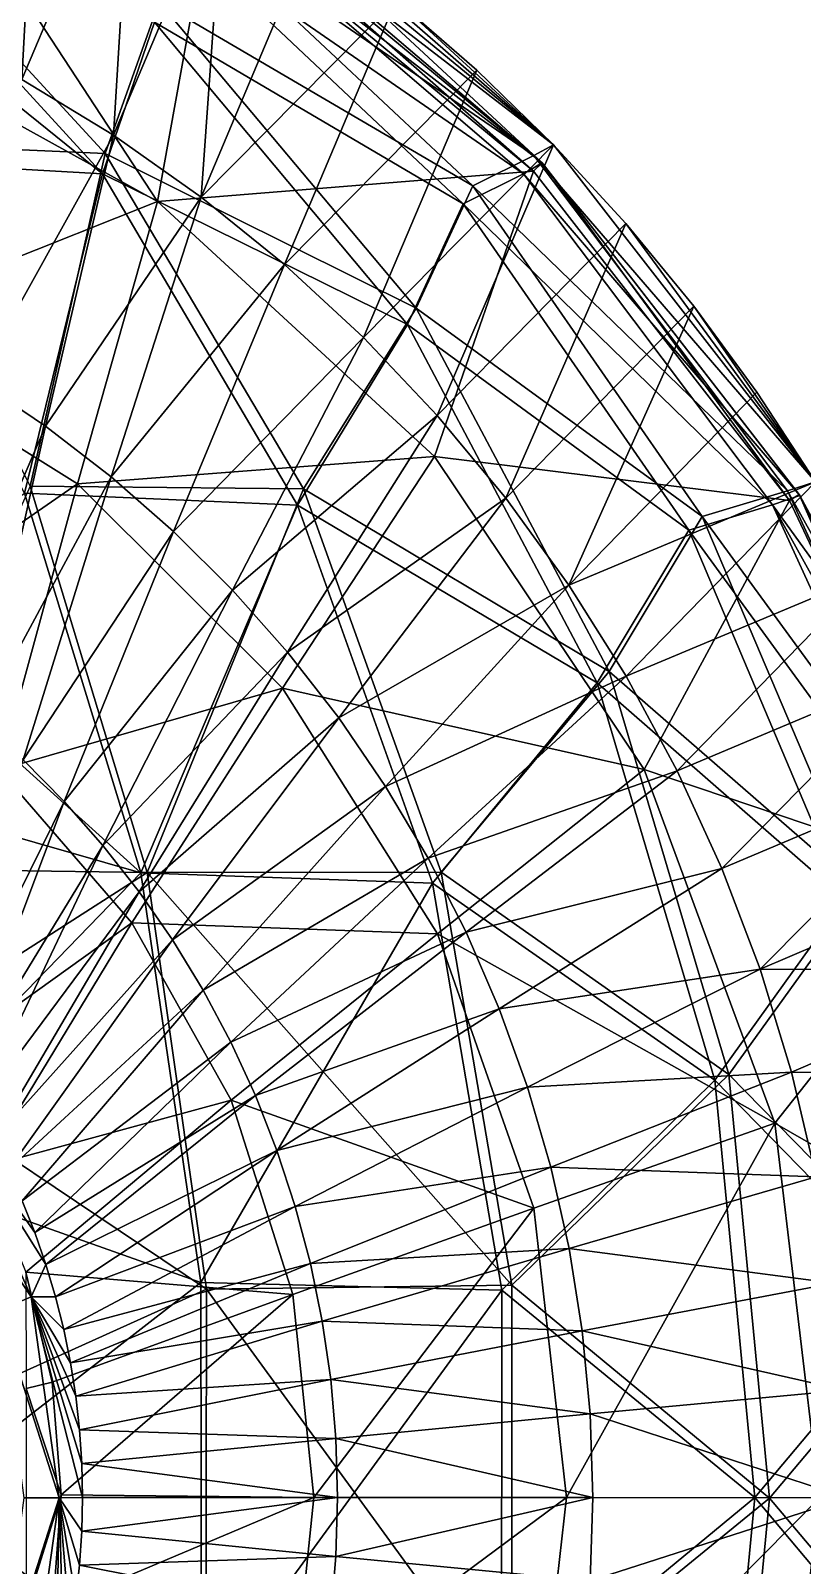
# Model space of a CAD drawing. Header units: millimetres. Extents: x -82 to 82, y -69 to 69.
# Drawn here: x 6.17 to 27.23, y -1.85 to 40.05 of the extents above; entities that cross this region are included whole.
import ezdxf

# ---------------------------------------------------------------- set-up
doc = ezdxf.new("R2010")
doc.units = ezdxf.units.MM
doc.header["$LTSCALE"] = 127.314815
for name, color, linetype in [('10', 7, 'CONTINUOUS'), ('3', 7, 'CONTINUOUS'), ('33', 7, 'CONTINUOUS'), ('38', 7, 'CONTINUOUS'), ('40', 7, 'CONTINUOUS'), ('42', 7, 'CONTINUOUS'), ('53', 7, 'CONTINUOUS'), ('6', 7, 'CONTINUOUS'), ('8', 7, 'CONTINUOUS')]:
    doc.layers.add(name, color=color, linetype=linetype)

msp = doc.modelspace()

# ---------------------------------------------------------------- linework, layer by layer
at = {"layer": '10', "color": 3, "linetype": 'Continuous'}
for points in [[(8.202, 36.697, 94.418), (9.677, 40.824, 84.55), (1.271, 44.233, 88.61), (8.202, 36.697, 94.418)], [(8.202, 36.697, 94.418), (1.271, 44.233, 88.61), (1.387, 36.992, 100.873), (8.202, 36.697, 94.418)], [(19.905, 36.643, 69.293), (11.203, 44.06, 67.767), (10.327, 43.23, 75.719), (19.905, 36.643, 69.293)], [(20.434, 36.933, 60), (11.446, 44.346, 60), (11.203, 44.06, 67.767), (20.434, 36.933, 60)], [(19.905, 36.643, 69.293), (20.434, 36.933, 60), (11.203, 44.06, 67.767), (19.905, 36.643, 69.293)], [(18.234, 35.811, 78.58), (10.327, 43.23, 75.719), (9.677, 40.824, 84.55), (18.234, 35.811, 78.58)], [(18.234, 35.811, 78.58), (19.905, 36.643, 69.293), (10.327, 43.23, 75.719), (18.234, 35.811, 78.58)], [(16.694, 32.471, 88.576), (9.677, 40.824, 84.55), (8.202, 36.697, 94.418), (16.694, 32.471, 88.576)], [(16.694, 32.471, 88.576), (18.234, 35.811, 78.58), (9.677, 40.824, 84.55), (16.694, 32.471, 88.576)], [(6.153, 27.613, 106.381), (8.202, 36.697, 94.418), (1.387, 36.992, 100.873), (6.153, 27.613, 106.381)], [(27.586, 27.734, 60), (20.434, 36.933, 60), (19.905, 36.643, 69.293), (27.586, 27.734, 60)], [(13.613, 27.541, 98.926), (8.202, 36.697, 94.418), (6.153, 27.613, 106.381), (13.613, 27.541, 98.926)], [(13.613, 27.541, 98.926), (16.694, 32.471, 88.576), (8.202, 36.697, 94.418), (13.613, 27.541, 98.926)], [(26.821, 27.49, 70.505), (19.905, 36.643, 69.293), (18.234, 35.811, 78.58), (26.821, 27.49, 70.505)], [(26.821, 27.49, 70.505), (27.586, 27.734, 60), (19.905, 36.643, 69.293), (26.821, 27.49, 70.505)], [(24.497, 26.789, 80.847), (18.234, 35.811, 78.58), (16.694, 32.471, 88.576), (24.497, 26.789, 80.847)], [(24.497, 26.789, 80.847), (26.821, 27.49, 70.505), (18.234, 35.811, 78.58), (24.497, 26.789, 80.847)], [(21.961, 22.554, 91.599), (16.694, 32.471, 88.576), (13.613, 27.541, 98.926), (21.961, 22.554, 91.599)], [(21.961, 22.554, 91.599), (24.497, 26.789, 80.847), (16.694, 32.471, 88.576), (21.961, 22.554, 91.599)], [(32.555, 17.195, 60), (27.586, 27.734, 60), (26.821, 27.49, 70.505), (32.555, 17.195, 60)], [(9.344, 17.065, 110.151), (6.153, 27.613, 106.381), (1.495, 17.18, 115.81), (9.344, 17.065, 110.151)], [(9.344, 17.065, 110.151), (13.613, 27.541, 98.926), (6.153, 27.613, 106.381), (9.344, 17.065, 110.151)], [(17.371, 17.076, 102.057), (13.613, 27.541, 98.926), (9.344, 17.065, 110.151), (17.371, 17.076, 102.057)], [(17.371, 17.076, 102.057), (21.961, 22.554, 91.599), (13.613, 27.541, 98.926), (17.371, 17.076, 102.057)], [(31.622, 17.035, 71.347), (26.821, 27.49, 70.505), (24.497, 26.789, 80.847), (31.622, 17.035, 71.347)], [(31.622, 17.035, 71.347), (32.555, 17.195, 60), (26.821, 27.49, 70.505), (31.622, 17.035, 71.347)], [(28.834, 16.567, 82.416), (24.497, 26.789, 80.847), (21.961, 22.554, 91.599), (28.834, 16.567, 82.416)], [(28.834, 16.567, 82.416), (31.622, 17.035, 71.347), (24.497, 26.789, 80.847), (28.834, 16.567, 82.416)], [(25.226, 11.551, 93.472), (21.961, 22.554, 91.599), (17.371, 17.076, 102.057), (25.226, 11.551, 93.472)], [(25.226, 11.551, 93.472), (28.834, 16.567, 82.416), (21.961, 22.554, 91.599), (25.226, 11.551, 93.472)], [(1.506, 12.049, 117.53), (9.344, 17.065, 110.151), (1.495, 17.18, 115.81), (1.506, 12.049, 117.53)], [(10.97, 5.692, 112.071), (9.344, 17.065, 110.151), (1.506, 12.049, 117.53), (10.97, 5.692, 112.071)], [(19.297, 5.8, 103.662), (17.371, 17.076, 102.057), (9.344, 17.065, 110.151), (19.297, 5.8, 103.662)], [(10.97, 5.692, 112.071), (19.297, 5.8, 103.662), (9.344, 17.065, 110.151), (10.97, 5.692, 112.071)], [(19.297, 5.8, 103.662), (25.226, 11.551, 93.472), (17.371, 17.076, 102.057), (19.297, 5.8, 103.662)], [(31.052, 5.604, 83.219), (28.834, 16.567, 82.416), (25.226, 11.551, 93.472), (31.052, 5.604, 83.219)], [(1.516, 1.425, 119.116), (10.97, 5.692, 112.071), (1.506, 12.049, 117.53), (1.516, 1.425, 119.116)], [(26.331, -0.008, 94.106), (25.226, 11.551, 93.472), (19.297, 5.8, 103.662), (26.331, -0.008, 94.106)], [(26.331, -0.008, 94.106), (31.052, 5.604, 83.219), (25.226, 11.551, 93.472), (26.331, -0.008, 94.106)], [(10.951, -5.955, 112.049), (10.97, 5.692, 112.071), (1.516, 1.425, 119.116), (10.951, -5.955, 112.049)], [(10.951, -5.955, 112.049), (19.301, -5.752, 103.666), (10.97, 5.692, 112.071), (10.951, -5.955, 112.049)], [(19.301, -5.752, 103.666), (19.297, 5.8, 103.662), (10.97, 5.692, 112.071), (19.301, -5.752, 103.666)], [(19.301, -5.752, 103.666), (26.331, -0.008, 94.106), (19.297, 5.8, 103.662), (19.301, -5.752, 103.666)], [(31.052, -5.61, 83.219), (31.052, 5.604, 83.219), (26.331, -0.008, 94.106), (31.052, -5.61, 83.219)], [(1.51, -9.256, 118.196), (10.951, -5.955, 112.049), (1.516, 1.425, 119.116), (1.51, -9.256, 118.196)], [(25.223, -11.566, 93.471), (26.331, -0.008, 94.106), (19.301, -5.752, 103.666), (25.223, -11.566, 93.471)], [(25.223, -11.566, 93.471), (31.052, -5.61, 83.219), (26.331, -0.008, 94.106), (25.223, -11.566, 93.471)]]:
    msp.add_3dface(points, dxfattribs=at)
at = {"layer": '3', "color": 3, "linetype": 'Continuous'}
for points in [[(5.926, 38.718, -14.544), (3.334, 40.075, -14.544), (6.396, 47.268), (5.926, 38.718, -14.544)], [(8.961, 45.877), (5.926, 38.718, -14.544), (6.396, 47.268), (8.961, 45.877)], [(8.425, 37.193, -14.544), (5.926, 38.718, -14.544), (8.961, 45.877), (8.425, 37.193, -14.544)], [(11.446, 44.346), (8.425, 37.193, -14.544), (8.961, 45.877), (11.446, 44.346)], [(10.818, 35.506, -14.544), (8.425, 37.193, -14.544), (11.446, 44.346), (10.818, 35.506, -14.544)], [(13.843, 42.681), (10.818, 35.506, -14.544), (11.446, 44.346), (13.843, 42.681)], [(16.145, 40.887), (10.818, 35.506, -14.544), (13.843, 42.681), (16.145, 40.887)], [(13.096, 33.663, -14.544), (10.818, 35.506, -14.544), (16.145, 40.887), (13.096, 33.663, -14.544)], [(18.344, 38.969), (13.096, 33.663, -14.544), (16.145, 40.887), (18.344, 38.969)], [(15.248, 31.674, -14.544), (13.096, 33.663, -14.544), (18.344, 38.969), (15.248, 31.674, -14.544)], [(20.434, 36.933), (15.248, 31.674, -14.544), (18.344, 38.969), (20.434, 36.933)], [(5.926, 38.718, -14.544), (8.425, 37.193, -14.544), (4.705, 30.512, -29.132), (5.926, 38.718, -14.544)], [(4.705, 30.512, -29.132), (8.425, 37.193, -14.544), (6.577, 29.248, -29.132), (4.705, 30.512, -29.132)], [(8.425, 37.193, -14.544), (10.818, 35.506, -14.544), (6.577, 29.248, -29.132), (8.425, 37.193, -14.544)], [(17.265, 29.546, -14.544), (15.248, 31.674, -14.544), (20.434, 36.933), (17.265, 29.546, -14.544)], [(22.41, 34.784), (17.265, 29.546, -14.544), (20.434, 36.933), (22.41, 34.784)], [(6.577, 29.248, -29.132), (10.818, 35.506, -14.544), (8.369, 27.868, -29.132), (6.577, 29.248, -29.132)], [(10.818, 35.506, -14.544), (13.096, 33.663, -14.544), (8.369, 27.868, -29.132), (10.818, 35.506, -14.544)], [(19.138, 27.289, -14.544), (17.265, 29.546, -14.544), (22.41, 34.784), (19.138, 27.289, -14.544)], [(24.264, 32.531), (19.138, 27.289, -14.544), (22.41, 34.784), (24.264, 32.531)], [(8.369, 27.868, -29.132), (13.096, 33.663, -14.544), (10.071, 26.376, -29.132), (8.369, 27.868, -29.132)], [(13.096, 33.663, -14.544), (15.248, 31.674, -14.544), (10.071, 26.376, -29.132), (13.096, 33.663, -14.544)], [(20.859, 24.912, -14.544), (19.138, 27.289, -14.544), (24.264, 32.531), (20.859, 24.912, -14.544)], [(25.991, 30.178), (20.859, 24.912, -14.544), (24.264, 32.531), (25.991, 30.178)], [(10.071, 26.376, -29.132), (15.248, 31.674, -14.544), (11.677, 24.778, -29.132), (10.071, 26.376, -29.132)], [(15.248, 31.674, -14.544), (17.265, 29.546, -14.544), (11.677, 24.778, -29.132), (15.248, 31.674, -14.544)], [(4.705, 30.512, -29.132), (6.577, 29.248, -29.132), (3.543, 22.214, -43.72), (4.705, 30.512, -29.132)], [(27.586, 27.734), (20.859, 24.912, -14.544), (25.991, 30.178), (27.586, 27.734)], [(11.677, 24.778, -29.132), (17.265, 29.546, -14.544), (13.18, 23.08, -29.132), (11.677, 24.778, -29.132)], [(17.265, 29.546, -14.544), (19.138, 27.289, -14.544), (13.18, 23.08, -29.132), (17.265, 29.546, -14.544)], [(3.543, 22.214, -43.72), (6.577, 29.248, -29.132), (4.784, 21.216, -43.72), (3.543, 22.214, -43.72)], [(6.577, 29.248, -29.132), (8.369, 27.868, -29.132), (4.784, 21.216, -43.72), (6.577, 29.248, -29.132)], [(4.784, 21.216, -43.72), (8.369, 27.868, -29.132), (5.966, 20.146, -43.72), (4.784, 21.216, -43.72)], [(8.369, 27.868, -29.132), (10.071, 26.376, -29.132), (5.966, 20.146, -43.72), (8.369, 27.868, -29.132)], [(22.419, 22.427, -14.544), (20.859, 24.912, -14.544), (27.586, 27.734), (22.419, 22.427, -14.544)], [(29.044, 25.206), (22.419, 22.427, -14.544), (27.586, 27.734), (29.044, 25.206)], [(13.18, 23.08, -29.132), (19.138, 27.289, -14.544), (14.575, 21.29, -29.132), (13.18, 23.08, -29.132)], [(19.138, 27.289, -14.544), (20.859, 24.912, -14.544), (14.575, 21.29, -29.132), (19.138, 27.289, -14.544)], [(5.966, 20.146, -43.72), (10.071, 26.376, -29.132), (7.087, 19.008, -43.72), (5.966, 20.146, -43.72)], [(10.071, 26.376, -29.132), (11.677, 24.778, -29.132), (7.087, 19.008, -43.72), (10.071, 26.376, -29.132)], [(23.813, 19.843, -14.544), (22.419, 22.427, -14.544), (29.044, 25.206), (23.813, 19.843, -14.544)], [(30.361, 22.602), (23.813, 19.843, -14.544), (29.044, 25.206), (30.361, 22.602)], [(7.087, 19.008, -43.72), (11.677, 24.778, -29.132), (8.141, 17.807, -43.72), (7.087, 19.008, -43.72)], [(11.677, 24.778, -29.132), (13.18, 23.08, -29.132), (8.141, 17.807, -43.72), (11.677, 24.778, -29.132)], [(14.575, 21.29, -29.132), (20.859, 24.912, -14.544), (15.855, 19.414, -29.132), (14.575, 21.29, -29.132)], [(20.859, 24.912, -14.544), (22.419, 22.427, -14.544), (15.855, 19.414, -29.132), (20.859, 24.912, -14.544)], [(8.141, 17.807, -43.72), (13.18, 23.08, -29.132), (9.126, 16.544, -43.72), (8.141, 17.807, -43.72)], [(13.18, 23.08, -29.132), (14.575, 21.29, -29.132), (9.126, 16.544, -43.72), (13.18, 23.08, -29.132)], [(15.855, 19.414, -29.132), (22.419, 22.427, -14.544), (17.015, 17.461, -29.132), (15.855, 19.414, -29.132)], [(22.419, 22.427, -14.544), (23.813, 19.843, -14.544), (17.015, 17.461, -29.132), (22.419, 22.427, -14.544)], [(25.034, 17.173, -14.544), (23.813, 19.843, -14.544), (30.361, 22.602), (25.034, 17.173, -14.544)], [(31.532, 19.929), (25.034, 17.173, -14.544), (30.361, 22.602), (31.532, 19.929)], [(9.126, 16.544, -43.72), (14.575, 21.29, -29.132), (10.037, 15.226, -43.72), (9.126, 16.544, -43.72)], [(14.575, 21.29, -29.132), (15.855, 19.414, -29.132), (10.037, 15.226, -43.72), (14.575, 21.29, -29.132)], [(5.966, 20.146, -43.72), (7.087, 19.008, -43.72), (3.677, 12.117, -58.266), (5.966, 20.146, -43.72)], [(17.015, 17.461, -29.132), (23.813, 19.843, -14.544), (18.05, 15.436, -29.132), (17.015, 17.461, -29.132)], [(23.813, 19.843, -14.544), (25.034, 17.173, -14.544), (18.05, 15.436, -29.132), (23.813, 19.843, -14.544)], [(26.076, 14.427, -14.544), (25.034, 17.173, -14.544), (31.532, 19.929), (26.076, 14.427, -14.544)], [(32.555, 17.195), (26.076, 14.427, -14.544), (31.532, 19.929), (32.555, 17.195)], [(10.037, 15.226, -43.72), (15.855, 19.414, -29.132), (10.873, 13.856, -43.72), (10.037, 15.226, -43.72)], [(15.855, 19.414, -29.132), (17.015, 17.461, -29.132), (10.873, 13.856, -43.72), (15.855, 19.414, -29.132)], [(3.677, 12.117, -58.266), (7.087, 19.008, -43.72), (4.2, 11.356, -58.269), (3.677, 12.117, -58.266)], [(7.087, 19.008, -43.72), (8.141, 17.807, -43.72), (4.2, 11.356, -58.269), (7.087, 19.008, -43.72)], [(4.2, 11.356, -58.269), (8.141, 17.807, -43.72), (4.688, 10.572, -58.273), (4.2, 11.356, -58.269)], [(8.141, 17.807, -43.72), (9.126, 16.544, -43.72), (4.688, 10.572, -58.273), (8.141, 17.807, -43.72)], [(10.873, 13.856, -43.72), (17.015, 17.461, -29.132), (11.628, 12.439, -43.72), (10.873, 13.856, -43.72)], [(17.015, 17.461, -29.132), (18.05, 15.436, -29.132), (11.628, 12.439, -43.72), (17.015, 17.461, -29.132)], [(33.425, 14.41), (26.076, 14.427, -14.544), (32.555, 17.195), (33.425, 14.41)], [(18.05, 15.436, -29.132), (25.034, 17.173, -14.544), (18.956, 13.35, -29.132), (18.05, 15.436, -29.132)], [(25.034, 17.173, -14.544), (26.076, 14.427, -14.544), (18.956, 13.35, -29.132), (25.034, 17.173, -14.544)], [(4.688, 10.572, -58.273), (9.126, 16.544, -43.72), (5.142, 9.767, -58.276), (4.688, 10.572, -58.273)], [(9.126, 16.544, -43.72), (10.037, 15.226, -43.72), (5.142, 9.767, -58.276), (9.126, 16.544, -43.72)], [(5.142, 9.767, -58.276), (10.037, 15.226, -43.72), (5.559, 8.943, -58.279), (5.142, 9.767, -58.276)], [(10.037, 15.226, -43.72), (10.873, 13.856, -43.72), (5.559, 8.943, -58.279), (10.037, 15.226, -43.72)], [(11.628, 12.439, -43.72), (18.05, 15.436, -29.132), (12.301, 10.98, -43.72), (11.628, 12.439, -43.72)], [(18.05, 15.436, -29.132), (18.956, 13.35, -29.132), (12.301, 10.98, -43.72), (18.05, 15.436, -29.132)], [(18.956, 13.35, -29.132), (26.076, 14.427, -14.544), (19.73, 11.21, -29.132), (18.956, 13.35, -29.132)], [(26.076, 14.427, -14.544), (26.935, 11.619, -14.544), (19.73, 11.21, -29.132), (26.076, 14.427, -14.544)], [(26.935, 11.619, -14.544), (26.076, 14.427, -14.544), (33.425, 14.41), (26.935, 11.619, -14.544)], [(34.141, 11.581), (26.935, 11.619, -14.544), (33.425, 14.41), (34.141, 11.581)], [(5.559, 8.943, -58.279), (10.873, 13.856, -43.72), (5.939, 8.101, -58.282), (5.559, 8.943, -58.279)], [(10.873, 13.856, -43.72), (11.628, 12.439, -43.72), (5.939, 8.101, -58.282), (10.873, 13.856, -43.72)], [(12.301, 10.98, -43.72), (18.956, 13.35, -29.132), (12.89, 9.483, -43.72), (12.301, 10.98, -43.72)], [(18.956, 13.35, -29.132), (19.73, 11.21, -29.132), (12.89, 9.483, -43.72), (18.956, 13.35, -29.132)], [(5.939, 8.101, -58.282), (11.628, 12.439, -43.72), (6.28, 7.243, -58.284), (5.939, 8.101, -58.282)], [(11.628, 12.439, -43.72), (12.301, 10.98, -43.72), (6.28, 7.243, -58.284), (11.628, 12.439, -43.72)], [(19.73, 11.21, -29.132), (26.935, 11.619, -14.544), (20.367, 9.025, -29.132), (19.73, 11.21, -29.132)], [(26.935, 11.619, -14.544), (27.607, 8.759, -14.544), (20.367, 9.025, -29.132), (26.935, 11.619, -14.544)], [(27.607, 8.759, -14.544), (26.935, 11.619, -14.544), (34.141, 11.581), (27.607, 8.759, -14.544)], [(6.28, 7.243, -58.284), (12.301, 10.98, -43.72), (6.584, 6.37, -58.286), (6.28, 7.243, -58.284)], [(12.301, 10.98, -43.72), (12.89, 9.483, -43.72), (6.584, 6.37, -58.286), (12.301, 10.98, -43.72)], [(12.89, 9.483, -43.72), (19.73, 11.21, -29.132), (13.391, 7.954, -43.72), (12.89, 9.483, -43.72)], [(19.73, 11.21, -29.132), (20.367, 9.025, -29.132), (13.391, 7.954, -43.72), (19.73, 11.21, -29.132)], [(6.584, 6.37, -58.286), (12.89, 9.483, -43.72), (6.848, 5.484, -58.288), (6.584, 6.37, -58.286)], [(12.89, 9.483, -43.72), (13.391, 7.954, -43.72), (6.848, 5.484, -58.288), (12.89, 9.483, -43.72)], [(13.391, 7.954, -43.72), (20.367, 9.025, -29.132), (13.804, 6.397, -43.72), (13.391, 7.954, -43.72)], [(20.367, 9.025, -29.132), (20.865, 6.803, -29.132), (13.804, 6.397, -43.72), (20.367, 9.025, -29.132)], [(20.367, 9.025, -29.132), (27.607, 8.759, -14.544), (20.865, 6.803, -29.132), (20.367, 9.025, -29.132)], [(27.607, 8.759, -14.544), (28.09, 5.861, -14.544), (20.865, 6.803, -29.132), (27.607, 8.759, -14.544)], [(6.848, 5.484, -58.288), (13.391, 7.954, -43.72), (7.073, 4.588, -58.289), (6.848, 5.484, -58.288)], [(13.391, 7.954, -43.72), (13.804, 6.397, -43.72), (7.073, 4.588, -58.289), (13.391, 7.954, -43.72)], [(13.804, 6.397, -43.72), (20.865, 6.803, -29.132), (14.127, 4.819, -43.72), (13.804, 6.397, -43.72)], [(20.865, 6.803, -29.132), (21.223, 4.554, -29.132), (14.127, 4.819, -43.72), (20.865, 6.803, -29.132)], [(20.865, 6.803, -29.132), (28.09, 5.861, -14.544), (21.223, 4.554, -29.132), (20.865, 6.803, -29.132)], [(7.073, 4.588, -58.289), (13.804, 6.397, -43.72), (7.257, 3.683, -58.291), (7.073, 4.588, -58.289)], [(13.804, 6.397, -43.72), (14.127, 4.819, -43.72), (7.257, 3.683, -58.291), (13.804, 6.397, -43.72)], [(28.09, 5.861, -14.544), (28.38, 2.938, -14.544), (21.223, 4.554, -29.132), (28.09, 5.861, -14.544)], [(7.257, 3.683, -58.291), (14.127, 4.819, -43.72), (7.401, 2.77, -58.291), (7.257, 3.683, -58.291)], [(14.127, 4.819, -43.72), (14.359, 3.225, -43.72), (7.401, 2.77, -58.291), (14.127, 4.819, -43.72)], [(14.127, 4.819, -43.72), (21.223, 4.554, -29.132), (14.359, 3.225, -43.72), (14.127, 4.819, -43.72)], [(21.223, 4.554, -29.132), (21.439, 2.286, -29.132), (14.359, 3.225, -43.72), (21.223, 4.554, -29.132)], [(21.223, 4.554, -29.132), (28.38, 2.938, -14.544), (21.439, 2.286, -29.132), (21.223, 4.554, -29.132)], [(7.401, 2.77, -58.291), (14.359, 3.225, -43.72), (7.504, 1.852, -58.292), (7.401, 2.77, -58.291)], [(14.359, 3.225, -43.72), (14.498, 1.619, -43.72), (7.504, 1.852, -58.292), (14.359, 3.225, -43.72)], [(14.359, 3.225, -43.72), (21.439, 2.286, -29.132), (14.498, 1.619, -43.72), (14.359, 3.225, -43.72)], [(28.38, 2.938, -14.544), (28.477, 0.001, -14.544), (21.439, 2.286, -29.132), (28.38, 2.938, -14.544)], [(21.439, 2.286, -29.132), (21.511, 0.01, -29.132), (14.498, 1.619, -43.72), (21.439, 2.286, -29.132)], [(21.439, 2.286, -29.132), (28.477, 0.001, -14.544), (21.511, 0.01, -29.132), (21.439, 2.286, -29.132)], [(7.504, 1.852, -58.292), (14.498, 1.619, -43.72), (7.566, 0.93, -58.293), (7.504, 1.852, -58.292)], [(14.498, 1.619, -43.72), (14.545, 0.008, -43.72), (7.566, 0.93, -58.293), (14.498, 1.619, -43.72)], [(14.498, 1.619, -43.72), (21.511, 0.01, -29.132), (14.545, 0.008, -43.72), (14.498, 1.619, -43.72)], [(7.566, 0.93, -58.293), (14.545, 0.008, -43.72), (7.586, 0.006, -58.293), (7.566, 0.93, -58.293)], [(14.545, 0.008, -43.72), (14.499, -1.604, -43.72), (7.566, -0.917, -58.293), (14.545, 0.008, -43.72)], [(7.586, 0.006, -58.293), (14.545, 0.008, -43.72), (7.566, -0.917, -58.293), (7.586, 0.006, -58.293)], [(21.511, 0.01, -29.132), (21.44, -2.267, -29.132), (14.499, -1.604, -43.72), (21.511, 0.01, -29.132)], [(14.545, 0.008, -43.72), (21.511, 0.01, -29.132), (14.499, -1.604, -43.72), (14.545, 0.008, -43.72)], [(21.511, 0.01, -29.132), (28.477, 0.001, -14.544), (21.44, -2.267, -29.132), (21.511, 0.01, -29.132)], [(28.477, 0.001, -14.544), (28.38, -2.935, -14.544), (21.44, -2.267, -29.132), (28.477, 0.001, -14.544)], [(7.566, -0.917, -58.293), (14.499, -1.604, -43.72), (7.505, -1.839, -58.292), (7.566, -0.917, -58.293)], [(14.499, -1.604, -43.72), (14.361, -3.209, -43.72), (7.505, -1.839, -58.292), (14.499, -1.604, -43.72)], [(14.499, -1.604, -43.72), (21.44, -2.267, -29.132), (14.361, -3.209, -43.72), (14.499, -1.604, -43.72)], [(7.505, -1.839, -58.292), (14.361, -3.209, -43.72), (7.402, -2.757, -58.292), (7.505, -1.839, -58.292)]]:
    msp.add_3dface(points, dxfattribs=at)
at = {"layer": '33', "color": 3, "linetype": 'Continuous'}
for points in [[(0.668, 40.342, -15.05), (9.63, 35.384, -15.006), (0.931, 48.66, -0.673), (0.668, 40.342, -15.05)], [(0.931, 48.66, -0.673), (9.63, 35.384, -15.006), (11.093, 43.489, -0.656), (0.931, 48.66, -0.673)], [(11.093, 43.489, -0.656), (9.63, 35.384, -15.006), (19.895, 36.216, -0.64), (11.093, 43.489, -0.656)], [(9.63, 35.384, -15.006), (0.668, 40.342, -15.05), (0.76, 31.853, -29.445), (9.63, 35.384, -15.006)], [(9.63, 35.384, -15.006), (17.186, 28.425, -15.013), (19.895, 36.216, -0.64), (9.63, 35.384, -15.006)], [(19.895, 36.216, -0.64), (17.186, 28.425, -15.013), (26.881, 27.224, -0.627), (19.895, 36.216, -0.64)], [(9.63, 35.384, -15.006), (0.76, 31.853, -29.445), (7.444, 27.676, -29.46), (9.63, 35.384, -15.006)], [(17.186, 28.425, -15.013), (9.63, 35.384, -15.006), (7.444, 27.676, -29.46), (17.186, 28.425, -15.013)], [(0.76, 31.853, -29.445), (0.93, 23.177, -43.952), (7.444, 27.676, -29.46), (0.76, 31.853, -29.445)], [(17.186, 28.425, -15.013), (7.444, 27.676, -29.46), (13.045, 22.098, -29.466), (17.186, 28.425, -15.013)], [(22.911, 19.881, -15.017), (17.186, 28.425, -15.013), (13.045, 22.098, -29.466), (22.911, 19.881, -15.017)], [(17.186, 28.425, -15.013), (22.911, 19.881, -15.017), (26.881, 27.224, -0.627), (17.186, 28.425, -15.013)], [(0.93, 23.177, -43.952), (5.305, 19.867, -43.917), (7.444, 27.676, -29.46), (0.93, 23.177, -43.952)], [(7.444, 27.676, -29.46), (5.305, 19.867, -43.917), (13.045, 22.098, -29.466), (7.444, 27.676, -29.46)], [(26.881, 27.224, -0.627), (22.911, 19.881, -15.017), (31.755, 16.893, -0.618), (26.881, 27.224, -0.627)], [(5.305, 19.867, -43.917), (8.93, 15.695, -43.92), (13.045, 22.098, -29.466), (5.305, 19.867, -43.917)], [(13.045, 22.098, -29.466), (8.93, 15.695, -43.92), (17.271, 15.394, -29.47), (13.045, 22.098, -29.466)], [(22.911, 19.881, -15.017), (13.045, 22.098, -29.466), (17.271, 15.394, -29.47), (22.911, 19.881, -15.017)], [(5.305, 19.867, -43.917), (3.287, 11.654, -58.342), (8.93, 15.695, -43.92), (5.305, 19.867, -43.917)], [(26.481, 10.226, -15.02), (22.911, 19.881, -15.017), (17.271, 15.394, -29.47), (26.481, 10.226, -15.02)], [(22.911, 19.881, -15.017), (26.481, 10.226, -15.02), (31.755, 16.893, -0.618), (22.911, 19.881, -15.017)], [(31.755, 16.893, -0.618), (26.481, 10.226, -15.02), (34.254, 5.754, -0.614), (31.755, 16.893, -0.618)], [(3.287, 11.654, -58.342), (4.872, 9.012, -58.351), (8.93, 15.695, -43.92), (3.287, 11.654, -58.342)], [(8.93, 15.695, -43.92), (4.872, 9.012, -58.351), (11.643, 10.854, -43.923), (8.93, 15.695, -43.92)], [(8.93, 15.695, -43.92), (11.643, 10.854, -43.923), (17.271, 15.394, -29.47), (8.93, 15.695, -43.92)], [(17.271, 15.394, -29.47), (11.643, 10.854, -43.923), (19.901, 7.903, -29.472), (17.271, 15.394, -29.47)], [(26.481, 10.226, -15.02), (17.271, 15.394, -29.47), (19.901, 7.903, -29.472), (26.481, 10.226, -15.02)], [(4.872, 9.012, -58.351), (6.036, 6.155, -58.357), (11.643, 10.854, -43.923), (4.872, 9.012, -58.351)], [(11.643, 10.854, -43.923), (6.036, 6.155, -58.357), (13.323, 5.55, -43.924), (11.643, 10.854, -43.923)], [(11.643, 10.854, -43.923), (13.323, 5.55, -43.924), (19.901, 7.903, -29.472), (11.643, 10.854, -43.923)], [(26.481, 10.226, -15.02), (19.901, 7.903, -29.472), (20.794, 0.006, -29.473), (26.481, 10.226, -15.02)], [(27.695, 0, -15.021), (26.481, 10.226, -15.02), (20.794, 0.006, -29.473), (27.695, 0, -15.021)], [(26.481, 10.226, -15.02), (27.695, 0, -15.021), (34.254, 5.754, -0.614), (26.481, 10.226, -15.02)], [(13.323, 5.55, -43.924), (13.893, 0.008, -43.925), (19.901, 7.903, -29.472), (13.323, 5.55, -43.924)], [(19.901, 7.903, -29.472), (13.893, 0.008, -43.925), (20.794, 0.006, -29.473), (19.901, 7.903, -29.472)], [(6.036, 6.155, -58.357), (6.751, 3.153, -58.361), (13.323, 5.55, -43.924), (6.036, 6.155, -58.357)], [(6.751, 3.153, -58.361), (6.999, 0.075, -58.362), (13.323, 5.55, -43.924), (6.751, 3.153, -58.361)], [(13.323, 5.55, -43.924), (6.999, 0.075, -58.362), (13.893, 0.008, -43.925), (13.323, 5.55, -43.924)], [(6.999, 0.075, -58.362), (6.774, -3.003, -58.361), (13.893, 0.008, -43.925), (6.999, 0.075, -58.362)], [(13.893, 0.008, -43.925), (6.774, -3.003, -58.361), (13.327, -5.534, -43.924), (13.893, 0.008, -43.925)], [(13.893, 0.008, -43.925), (13.327, -5.534, -43.924), (20.794, 0.006, -29.473), (13.893, 0.008, -43.925)], [(20.794, 0.006, -29.473), (13.327, -5.534, -43.924), (19.903, -7.891, -29.472), (20.794, 0.006, -29.473)], [(27.695, 0, -15.021), (20.794, 0.006, -29.473), (19.903, -7.891, -29.472), (27.695, 0, -15.021)], [(26.481, -10.226, -15.02), (27.695, 0, -15.021), (19.903, -7.891, -29.472), (26.481, -10.226, -15.02)], [(27.695, 0, -15.021), (26.481, -10.226, -15.02), (34.268, -5.629, -0.614), (27.695, 0, -15.021)]]:
    msp.add_3dface(points, dxfattribs=at)
at = {"layer": '38', "color": 3, "linetype": 'Continuous'}
for points in [[(6.751, 3.153, -58.361), (6.036, 6.155, -58.357), (6.045, 2.982, -59.182), (6.751, 3.153, -58.361)], [(6.999, 0.075, -58.362), (6.751, 3.153, -58.361), (6.045, 2.982, -59.182), (6.999, 0.075, -58.362)], [(6.999, 0.075, -58.362), (6.045, 2.982, -59.182), (6.045, -2.982, -59.182), (6.999, 0.075, -58.362)], [(6.774, -3.003, -58.361), (6.999, 0.075, -58.362), (6.045, -2.982, -59.182), (6.774, -3.003, -58.361)]]:
    msp.add_3dface(points, dxfattribs=at)
at = {"layer": '40', "color": 3, "linetype": 'Continuous'}
for points in [[(20.13, 36.439, 0.718), (15.905, 40.355, 60), (11.285, 43.775, 0.741), (20.13, 36.439, 0.718)], [(20.13, 36.439, 60), (15.905, 40.355, 60), (20.13, 36.439, 0.718), (20.13, 36.439, 60)], [(27.164, 27.355, 60), (20.13, 36.439, 60), (27.146, 27.384, 0.699), (27.164, 27.355, 60)], [(27.146, 27.384, 0.699), (20.13, 36.439, 60), (20.13, 36.439, 0.718), (27.146, 27.384, 0.699)], [(32.039, 16.988, 0.687), (27.164, 27.355, 60), (27.146, 27.384, 0.699), (32.039, 16.988, 0.687)], [(29.893, 22.287, 60), (27.164, 27.355, 60), (32.039, 16.988, 0.687), (29.893, 22.287, 60)]]:
    msp.add_3dface(points, dxfattribs=at)
at = {"layer": '42', "color": 3, "linetype": 'Continuous'}
for points in [[(1.281, 43.622, 88.438), (9.545, 40.278, 84.332), (8.131, 36.136, 94.126), (1.281, 43.622, 88.438)], [(1.281, 43.622, 88.438), (8.131, 36.136, 94.126), (1.324, 41.634, 92.585), (1.281, 43.622, 88.438)], [(11.06, 43.481, 67.704), (19.619, 36.142, 69.197), (10.191, 42.66, 75.588), (11.06, 43.481, 67.704)], [(15.905, 40.355, 60), (20.13, 36.439, 60), (11.06, 43.481, 67.704), (15.905, 40.355, 60)], [(11.06, 43.481, 67.704), (20.13, 36.439, 60), (19.619, 36.142, 69.197), (11.06, 43.481, 67.704)], [(10.191, 42.66, 75.588), (17.969, 35.323, 78.388), (9.545, 40.278, 84.332), (10.191, 42.66, 75.588)], [(10.191, 42.66, 75.588), (19.619, 36.142, 69.197), (17.969, 35.323, 78.388), (10.191, 42.66, 75.588)], [(1.324, 41.634, 92.585), (8.131, 36.136, 94.126), (1.399, 36.518, 100.439), (1.324, 41.634, 92.585)], [(9.545, 40.278, 84.332), (16.45, 32.026, 88.272), (8.131, 36.136, 94.126), (9.545, 40.278, 84.332)], [(9.545, 40.278, 84.332), (17.969, 35.323, 78.388), (16.45, 32.026, 88.272), (9.545, 40.278, 84.332)], [(1.399, 36.518, 100.439), (8.131, 36.136, 94.126), (5.996, 27.426, 105.806), (1.399, 36.518, 100.439)], [(8.131, 36.136, 94.126), (13.449, 27.093, 98.527), (5.996, 27.426, 105.806), (8.131, 36.136, 94.126)], [(8.131, 36.136, 94.126), (16.45, 32.026, 88.272), (13.449, 27.093, 98.527), (8.131, 36.136, 94.126)], [(19.619, 36.142, 69.197), (26.418, 27.103, 70.383), (17.969, 35.323, 78.388), (19.619, 36.142, 69.197)], [(20.13, 36.439, 60), (27.164, 27.355, 60), (19.619, 36.142, 69.197), (20.13, 36.439, 60)], [(19.619, 36.142, 69.197), (27.164, 27.355, 60), (26.418, 27.103, 70.383), (19.619, 36.142, 69.197)], [(17.969, 35.323, 78.388), (24.128, 26.417, 80.605), (16.45, 32.026, 88.272), (17.969, 35.323, 78.388)], [(17.969, 35.323, 78.388), (26.418, 27.103, 70.383), (24.128, 26.417, 80.605), (17.969, 35.323, 78.388)], [(16.45, 32.026, 88.272), (21.632, 22.243, 91.228), (13.449, 27.093, 98.527), (16.45, 32.026, 88.272)], [(16.45, 32.026, 88.272), (24.128, 26.417, 80.605), (21.632, 22.243, 91.228), (16.45, 32.026, 88.272)], [(5.996, 27.426, 105.806), (9.173, 17.06, 109.528), (1.484, 23.997, 111.644), (5.996, 27.426, 105.806)], [(5.996, 27.426, 105.806), (13.449, 27.093, 98.527), (9.173, 17.06, 109.528), (5.996, 27.426, 105.806)], [(27.164, 27.355, 60), (29.893, 22.287, 60), (26.418, 27.103, 70.383), (27.164, 27.355, 60)], [(13.449, 27.093, 98.527), (17.138, 16.773, 101.58), (9.173, 17.06, 109.528), (13.449, 27.093, 98.527)], [(13.449, 27.093, 98.527), (21.632, 22.243, 91.228), (17.138, 16.773, 101.58), (13.449, 27.093, 98.527)], [(26.418, 27.103, 70.383), (31.137, 16.788, 71.206), (24.128, 26.417, 80.605), (26.418, 27.103, 70.383)], [(29.893, 22.287, 60), (32.053, 16.947, 60), (26.418, 27.103, 70.383), (29.893, 22.287, 60)], [(26.418, 27.103, 70.383), (32.053, 16.947, 60), (31.137, 16.788, 71.206), (26.418, 27.103, 70.383)], [(24.128, 26.417, 80.605), (28.393, 16.336, 82.141), (21.632, 22.243, 91.228), (24.128, 26.417, 80.605)], [(24.128, 26.417, 80.605), (31.137, 16.788, 71.206), (28.393, 16.336, 82.141), (24.128, 26.417, 80.605)], [(1.484, 23.997, 111.644), (9.173, 17.06, 109.528), (1.501, 19.265, 114.198), (1.484, 23.997, 111.644)], [(21.632, 22.243, 91.228), (24.845, 11.398, 93.061), (17.138, 16.773, 101.58), (21.632, 22.243, 91.228)], [(21.632, 22.243, 91.228), (28.393, 16.336, 82.141), (24.845, 11.398, 93.061), (21.632, 22.243, 91.228)], [(1.501, 19.265, 114.198), (9.173, 17.06, 109.528), (1.523, 9.169, 117.549), (1.501, 19.265, 114.198)], [(9.173, 17.06, 109.528), (10.811, 5.878, 111.446), (1.523, 9.169, 117.549), (9.173, 17.06, 109.528)], [(9.173, 17.06, 109.528), (17.138, 16.773, 101.58), (10.811, 5.878, 111.446), (9.173, 17.06, 109.528)], [(17.138, 16.773, 101.58), (19.024, 5.664, 103.14), (10.811, 5.878, 111.446), (17.138, 16.773, 101.58)], [(17.138, 16.773, 101.58), (24.845, 11.398, 93.061), (19.024, 5.664, 103.14), (17.138, 16.773, 101.58)], [(28.393, 16.336, 82.141), (30.573, 5.529, 82.926), (24.845, 11.398, 93.061), (28.393, 16.336, 82.141)], [(24.845, 11.398, 93.061), (25.935, 0.008, 93.683), (19.024, 5.664, 103.14), (24.845, 11.398, 93.061)], [(24.845, 11.398, 93.061), (30.573, 5.529, 82.926), (25.935, 0.008, 93.683), (24.845, 11.398, 93.061)], [(1.523, 9.169, 117.549), (10.811, 5.878, 111.446), (1.528, -1.332, 118.468), (1.523, 9.169, 117.549)], [(10.811, 5.878, 111.446), (10.832, -5.584, 111.471), (1.528, -1.332, 118.468), (10.811, 5.878, 111.446)], [(10.811, 5.878, 111.446), (19.024, 5.664, 103.14), (10.832, -5.584, 111.471), (10.811, 5.878, 111.446)], [(19.024, 5.664, 103.14), (19.02, -5.712, 103.137), (10.832, -5.584, 111.471), (19.024, 5.664, 103.14)], [(19.024, 5.664, 103.14), (25.935, 0.008, 93.683), (19.02, -5.712, 103.137), (19.024, 5.664, 103.14)], [(30.573, 5.529, 82.926), (30.573, -5.524, 82.926), (25.935, 0.008, 93.683), (30.573, 5.529, 82.926)], [(25.935, 0.008, 93.683), (24.848, -11.382, 93.063), (19.02, -5.712, 103.137), (25.935, 0.008, 93.683)], [(25.935, 0.008, 93.683), (30.573, -5.524, 82.926), (24.848, -11.382, 93.063), (25.935, 0.008, 93.683)], [(1.528, -1.332, 118.468), (10.832, -5.584, 111.471), (1.519, -11.818, 116.919), (1.528, -1.332, 118.468)]]:
    msp.add_3dface(points, dxfattribs=at)
at = {"layer": '53', "color": 3, "linetype": 'Continuous'}
for points in [[(11.093, 43.489, -0.656), (19.895, 36.216, -0.64), (11.285, 43.775, 0.741), (11.093, 43.489, -0.656)], [(19.895, 36.216, -0.64), (20.13, 36.439, 0.718), (11.285, 43.775, 0.741), (19.895, 36.216, -0.64)], [(19.895, 36.216, -0.64), (26.881, 27.224, -0.627), (20.13, 36.439, 0.718), (19.895, 36.216, -0.64)], [(26.881, 27.224, -0.627), (27.146, 27.384, 0.699), (20.13, 36.439, 0.718), (26.881, 27.224, -0.627)], [(26.881, 27.224, -0.627), (31.755, 16.893, -0.618), (27.146, 27.384, 0.699), (26.881, 27.224, -0.627)], [(31.755, 16.893, -0.618), (32.039, 16.988, 0.687), (27.146, 27.384, 0.699), (31.755, 16.893, -0.618)]]:
    msp.add_3dface(points, dxfattribs=at)
at = {"layer": '6', "color": 3, "linetype": 'Continuous'}
for points in [[(13.843, 42.681), (11.446, 44.346), (20.434, 36.933, 60), (13.843, 42.681)], [(20.434, 36.933, 60), (11.446, 44.346), (11.446, 44.346, 60), (20.434, 36.933, 60)], [(16.145, 40.887), (13.843, 42.681), (20.434, 36.933, 60), (16.145, 40.887)], [(18.344, 38.969), (16.145, 40.887), (20.434, 36.933, 60), (18.344, 38.969)], [(20.434, 36.933), (18.344, 38.969), (20.434, 36.933, 60), (20.434, 36.933)], [(22.41, 34.784), (20.434, 36.933), (27.586, 27.734, 60), (22.41, 34.784)], [(27.586, 27.734, 60), (20.434, 36.933), (20.434, 36.933, 60), (27.586, 27.734, 60)], [(24.264, 32.531), (22.41, 34.784), (27.586, 27.734, 60), (24.264, 32.531)], [(25.991, 30.178), (24.264, 32.531), (27.586, 27.734, 60), (25.991, 30.178)], [(27.586, 27.734), (25.991, 30.178), (27.586, 27.734, 60), (27.586, 27.734)]]:
    msp.add_3dface(points, dxfattribs=at)
at = {"layer": '8', "color": 3, "linetype": 'Continuous'}
for points in [[(3.951, 10.543, -59.171), (6.186, 5.481, -59.171), (3.253, 9.852, -59.785), (3.951, 10.543, -59.171)], [(5.939, 8.101, -58.282), (6.28, 7.243, -58.284), (3.951, 10.543, -59.171), (5.939, 8.101, -58.282)], [(6.28, 7.243, -58.284), (6.584, 6.37, -58.286), (3.951, 10.543, -59.171), (6.28, 7.243, -58.284)], [(6.584, 6.37, -58.286), (6.186, 5.481, -59.171), (3.951, 10.543, -59.171), (6.584, 6.37, -58.286)], [(3.253, 9.852, -59.785), (6.186, 5.481, -59.171), (5.296, 5.113, -59.785), (3.253, 9.852, -59.785)], [(6.584, 6.37, -58.286), (6.848, 5.484, -58.288), (6.186, 5.481, -59.171), (6.584, 6.37, -58.286)], [(6.186, 5.481, -59.171), (6.95, 0, -59.171), (5.296, 5.113, -59.785), (6.186, 5.481, -59.171)], [(6.848, 5.484, -58.288), (7.073, 4.588, -58.289), (6.186, 5.481, -59.171), (6.848, 5.484, -58.288)], [(7.073, 4.588, -58.289), (7.257, 3.683, -58.291), (6.186, 5.481, -59.171), (7.073, 4.588, -58.289)], [(7.257, 3.683, -58.291), (7.401, 2.77, -58.291), (6.186, 5.481, -59.171), (7.257, 3.683, -58.291)], [(7.401, 2.77, -58.291), (7.504, 1.852, -58.292), (6.186, 5.481, -59.171), (7.401, 2.77, -58.291)], [(7.504, 1.852, -58.292), (7.566, 0.93, -58.293), (6.186, 5.481, -59.171), (7.504, 1.852, -58.292)], [(7.566, 0.93, -58.293), (7.586, 0.006, -58.293), (6.186, 5.481, -59.171), (7.566, 0.93, -58.293)], [(7.586, 0.006, -58.293), (6.95, 0, -59.171), (6.186, 5.481, -59.171), (7.586, 0.006, -58.293)], [(5.296, 5.113, -59.785), (6.95, 0, -59.171), (5.994, 0, -59.785), (5.296, 5.113, -59.785)], [(6.95, 0, -59.171), (6.186, -5.481, -59.171), (5.296, -5.113, -59.785), (6.95, 0, -59.171)], [(5.994, 0, -59.785), (6.95, 0, -59.171), (5.296, -5.113, -59.785), (5.994, 0, -59.785)], [(6.852, -5.47, -58.288), (6.186, -5.481, -59.171), (6.95, 0, -59.171), (6.852, -5.47, -58.288)], [(7.076, -4.575, -58.289), (6.852, -5.47, -58.288), (6.95, 0, -59.171), (7.076, -4.575, -58.289)], [(7.586, 0.006, -58.293), (7.566, -0.917, -58.293), (6.95, 0, -59.171), (7.586, 0.006, -58.293)], [(7.566, -0.917, -58.293), (7.505, -1.839, -58.292), (6.95, 0, -59.171), (7.566, -0.917, -58.293)], [(7.505, -1.839, -58.292), (7.402, -2.757, -58.292), (6.95, 0, -59.171), (7.505, -1.839, -58.292)], [(7.402, -2.757, -58.292), (7.259, -3.67, -58.291), (6.95, 0, -59.171), (7.402, -2.757, -58.292)], [(7.259, -3.67, -58.291), (7.076, -4.575, -58.289), (6.95, 0, -59.171), (7.259, -3.67, -58.291)]]:
    msp.add_3dface(points, dxfattribs=at)

doc.saveas('drawing.dxf')
